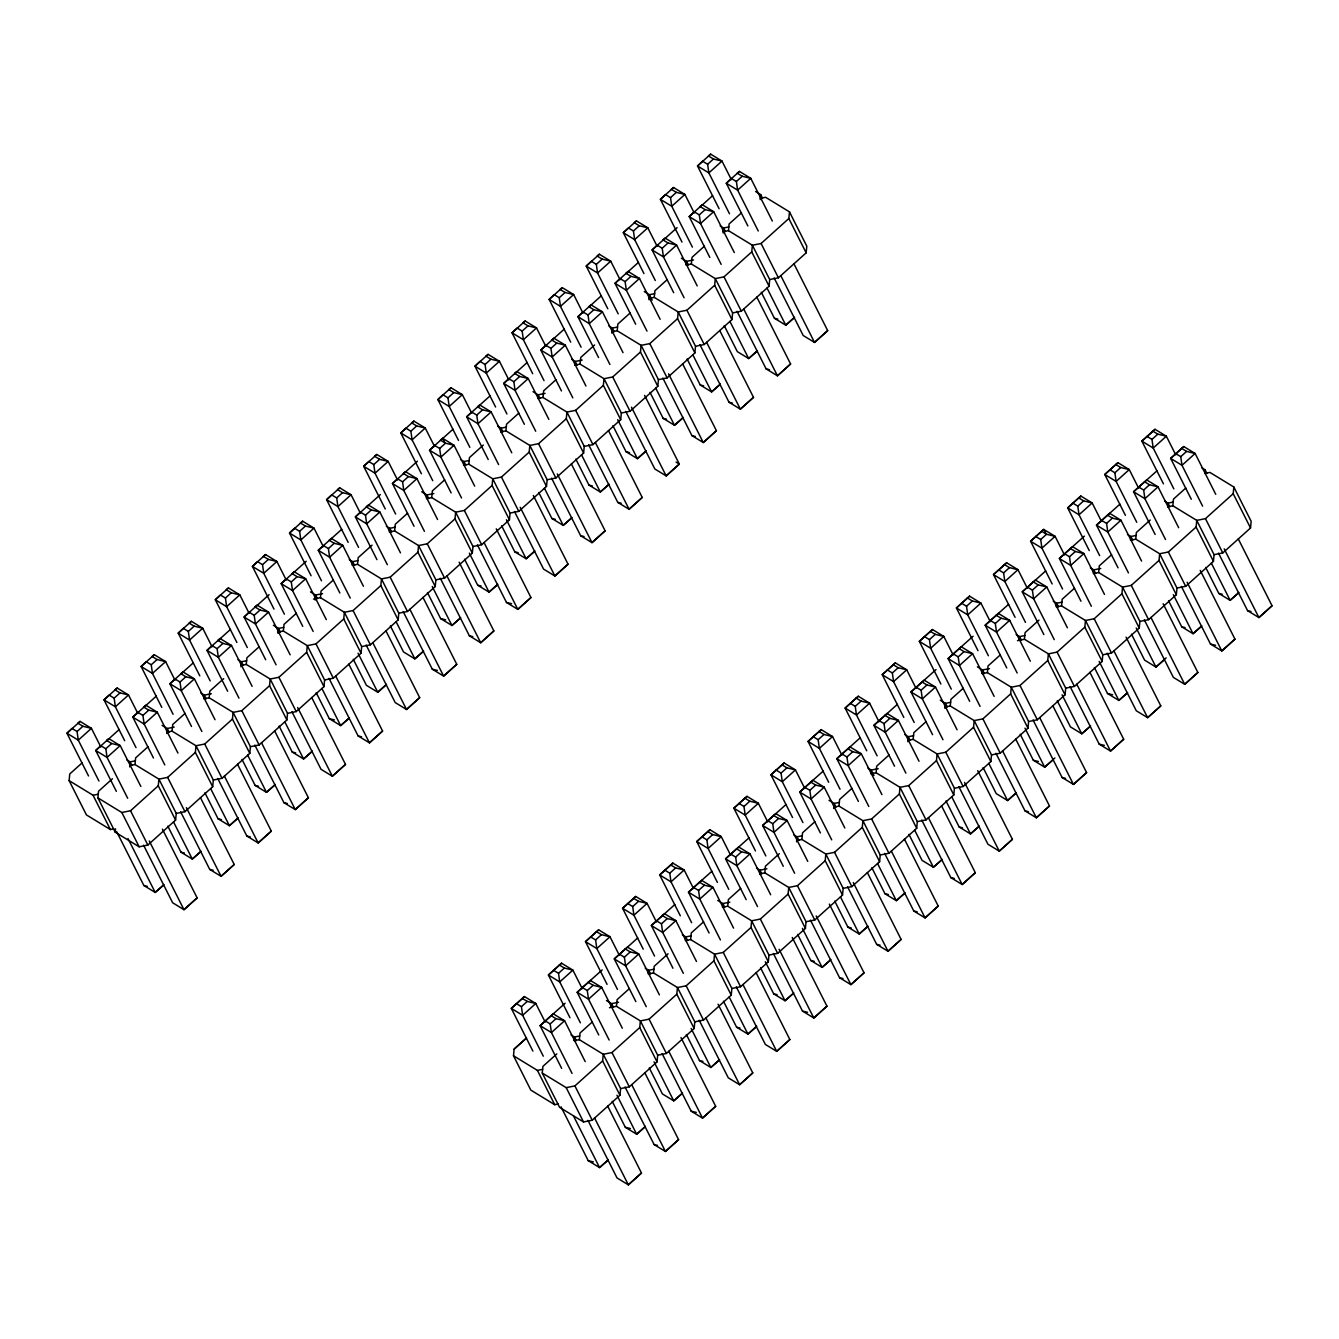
<?xml version="1.0" encoding="UTF-8"?>
<svg xmlns="http://www.w3.org/2000/svg" width="1339" height="1339" viewBox="0 0 1339 1339"><rect width="100%" height="100%" fill="white"/><g stroke="black" fill="none" stroke-linecap="round" stroke-linejoin="round"><path stroke-width="1.5" d="M113.848 828.841L110.367 829.544L86.449 814.932L69.126 780.637L69.762 773.975L82.097 762.895M129.766 765.573L134.988 764.536L158.923 779.131L176.246 813.426L175.593 820.087L147.859 845.043L139.156 846.8L115.221 832.188L97.898 797.893L98.55 791.232L112.426 778.762M115.221 832.188L115.539 828.858M129.665 766.879L130.134 761.874L126.72 759.782M134.988 764.536L135.641 757.874L147.976 746.777M175.593 820.087L158.27 785.792L158.923 779.131L167.626 777.39L195.36 752.418L196.013 745.756L172.078 731.161L166.856 732.215M166.756 733.504L167.224 728.5L162.103 725.387M172.078 731.161L172.731 724.499L185.067 713.402M203.997 698.473L204.331 695.142L200.9 693.05M176.246 813.426L184.949 811.685L212.683 786.729L213.336 780.051L222.04 778.31L249.79 753.355L250.426 746.693L233.103 712.398L209.169 697.786L209.821 691.125L223.697 678.655M249.79 753.355L232.45 719.06L233.103 712.398L241.807 710.641L269.557 685.685L270.193 679.024L246.259 664.429L241.053 665.466M240.936 666.772L241.422 661.767L237.991 659.692M246.259 664.429L246.912 657.767L259.247 646.67M278.027 633.397L278.512 628.409L273.374 625.28M250.426 746.693L259.13 744.953L286.881 719.98L287.517 713.319L296.22 711.578L323.971 686.622L324.607 679.961L307.284 645.649L283.366 631.054L284.002 624.392L296.337 613.295M323.971 686.622L306.648 652.327L307.284 645.649L315.987 643.908L343.738 618.953L344.374 612.291L320.456 597.679L313.493 599.085M315.117 600.039L315.602 595.035L310.464 591.905M320.456 597.679L321.092 591.018L333.428 579.938M352.375 564.991L352.693 561.66L349.278 559.585M324.607 679.961L333.311 678.203L361.061 653.248L361.697 646.586L370.401 644.846L398.152 619.873L398.788 613.212L381.464 578.917L357.546 564.322L358.183 557.66L372.058 545.174M398.152 619.873L380.828 585.578L381.464 578.917L390.168 577.176L417.919 552.22L418.555 545.559L394.637 530.947L389.415 532.001M389.465 531.633L389.783 528.302L386.368 526.21M394.637 530.947L395.273 524.285L407.608 513.188M426.555 498.259L426.873 494.928L421.752 491.798M398.788 613.212L407.491 611.471L435.242 586.515L435.878 579.854L444.581 578.097L472.332 553.141L472.985 546.479L455.645 512.184L431.727 497.589L432.363 490.928L444.699 479.831M472.332 553.141L455.009 518.846L455.645 512.184L464.348 510.444L492.099 485.471L492.752 478.81L468.817 464.215L463.595 465.269M463.645 464.901L463.964 461.553L460.549 459.478M468.817 464.215L469.47 457.553L483.329 445.067M500.736 431.526L501.054 428.195L497.639 426.103M472.985 546.479L481.672 544.739L509.423 519.783L510.075 513.105L518.779 511.364L546.513 486.408L547.166 479.747L529.842 445.452L505.908 430.84L506.56 424.178L518.879 413.098M546.513 486.408L529.19 452.113L529.842 445.452L538.546 443.694L566.28 418.739L566.933 412.077L542.998 397.482L537.776 398.52M537.826 398.152L538.144 394.821L533.022 391.691M542.998 397.482L543.651 390.821L555.986 379.724M574.916 364.794L575.234 361.463L571.82 359.371M547.166 479.747L555.869 478.006L583.603 453.034L584.256 446.372L592.959 444.632L620.693 419.676L621.346 413.015L604.023 378.703L580.088 364.108L580.741 357.446L594.616 344.977M558.212 1103.989L554.731 1104.692L530.813 1090.097L513.49 1055.785L514.126 1049.123L526.461 1038.043L514.126 1049.123M620.693 419.676L603.37 385.381L604.023 378.703L612.726 376.962L640.46 352.006L641.113 345.345L617.179 330.75L611.973 331.787M611.856 333.093L612.341 328.088L608.91 325.996M574.13 1040.721L579.352 1039.683L603.286 1054.278L620.61 1088.574L619.957 1095.235L592.223 1120.207L583.519 1121.948L559.585 1107.336L542.262 1073.041L542.914 1066.38L556.79 1053.91M617.179 330.75L617.831 324.071L630.167 312.991M574.18 1040.353L574.498 1037.022L571.083 1034.947M648.946 299.718L649.432 294.714L644.293 291.584M579.352 1039.683L580.005 1033.022L592.34 1021.925M621.346 413.015L630.05 411.257L657.8 386.302L658.437 379.64L667.14 377.899L694.891 352.927L695.527 346.265L678.203 311.97L654.269 297.375L654.922 290.714L667.257 279.617M619.957 1095.235L602.634 1060.94L603.286 1054.278L611.99 1052.538L639.724 1027.565L640.377 1020.904L616.442 1006.309L609.479 1007.698M694.891 352.927L677.567 318.632L678.203 311.97L686.907 310.23L714.658 285.274L715.294 278.612L691.376 264.001L686.154 265.055M611.27 1006.995L611.588 1003.664L606.467 1000.534M686.187 264.687L686.522 261.356L681.384 258.226M616.442 1006.309L617.095 999.647L629.43 988.55M691.376 264.001L692.012 257.339L704.347 246.242M648.361 973.62L648.695 970.29L645.264 968.197M723.127 232.986L723.612 227.981L720.198 225.906M620.61 1088.574L629.313 1086.833L657.047 1061.877L657.7 1055.216L666.404 1053.458L694.154 1028.503L694.79 1021.841L677.467 987.546L653.532 972.934L654.185 966.273L668.061 953.803M695.527 346.265L704.23 344.525L731.981 319.569L732.617 312.908L741.321 311.167L769.071 286.195L769.707 279.533L752.384 245.238L728.466 230.643L729.102 223.981L741.438 212.884M694.154 1028.503L676.814 994.208L677.467 987.546L686.171 985.805L713.921 960.833L714.557 954.171L690.623 939.576L685.417 940.614M685.451 940.246L685.786 936.915L682.354 934.84M769.071 286.195L751.748 251.899L752.384 245.238L761.088 243.497L788.838 218.525L789.474 211.863L765.557 197.268L760.334 198.323M760.217 199.611L760.703 194.624L755.581 191.494M690.623 939.576L691.275 932.915L703.611 921.818M722.541 906.888L722.876 903.557L717.737 900.427M694.79 1021.841L703.494 1020.1L731.245 995.128L731.881 988.467L740.584 986.726L768.335 961.77L768.971 955.109L751.648 920.814L727.73 906.202L728.366 899.54L740.701 888.443M769.707 279.533L778.411 277.792L806.162 252.837L806.798 246.175L789.474 211.863M768.335 961.77L751.012 927.475L751.648 920.814L760.351 919.056L788.102 894.101L788.738 887.439L764.82 872.844L759.598 873.882M759.648 873.513L759.966 870.183L756.552 868.09M764.82 872.844L765.456 866.166L779.331 853.696M796.571 841.813L797.056 836.808L793.642 834.733M768.971 955.109L777.674 953.351L805.425 928.396L806.061 921.734L814.765 919.993L842.516 895.038L843.152 888.36L825.828 854.064L801.91 839.469L802.546 832.808L814.882 821.711M842.516 895.038L825.192 860.726L825.828 854.064L834.532 852.324L862.283 827.368L862.919 820.707L839.001 806.095L833.779 807.149M833.661 808.438L834.147 803.45L829.025 800.32M839.001 806.095L839.637 799.433L851.972 788.353M870.919 773.406L871.237 770.076L867.823 768M843.152 888.36L851.855 886.619L879.606 861.663L880.242 855.002L888.945 853.261L916.696 828.289L917.332 821.627L900.009 787.332L876.091 772.737L876.727 766.075L889.063 754.978M916.696 828.289L899.373 793.994L900.009 787.332L908.712 785.591L936.463 760.636L937.099 753.957L913.181 739.362L907.959 740.417M907.842 741.706L908.327 736.718L904.913 734.626M913.181 739.362L913.817 732.701L926.153 721.604M944.932 708.348L945.418 703.343L940.296 700.213M917.332 821.627L926.036 819.886L953.786 794.931L954.439 788.269L963.143 786.512L990.877 761.556L991.529 754.895L974.206 720.6L950.272 705.988L950.924 699.326L963.243 688.246M990.877 761.556L973.553 727.261L974.206 720.6L982.91 718.859L1010.644 693.887L1011.296 687.225L987.362 672.63L982.14 673.668M982.19 673.299L982.508 669.969L977.386 666.839M987.362 672.63L988.015 665.968L1000.35 654.871M1019.28 639.942L1019.598 636.611L1016.184 634.519M991.529 754.895L1000.233 753.154L1027.967 728.182L1028.62 721.52L1037.323 719.779L1065.057 694.824L1065.71 688.162L1048.387 653.867L1024.452 639.255L1025.105 632.594L1038.98 620.124M1065.057 694.824L1047.734 660.529L1048.387 653.867L1057.09 652.11L1084.824 627.154L1085.477 620.493L1061.542 605.898L1056.32 606.935M1056.371 606.567L1056.705 603.236L1053.274 601.144M1061.542 605.898L1062.195 599.236L1074.531 588.139M1093.461 573.209L1093.796 569.862L1090.364 567.786M1065.71 688.162L1074.414 686.405L1102.164 661.449L1102.8 654.788L1111.504 653.047L1139.255 628.091L1139.891 621.413L1122.567 587.118L1098.633 572.523L1099.286 565.861L1111.621 554.764M1139.255 628.091L1121.931 593.78L1122.567 587.118L1131.271 585.377L1159.022 560.422L1159.658 553.76L1135.74 539.148L1130.518 540.203M1130.551 539.835L1130.886 536.504L1127.455 534.412M1135.74 539.148L1136.376 532.487L1150.251 520.017M1167.658 506.46L1167.976 503.129L1164.562 501.054M1139.891 621.413L1148.594 619.672L1176.345 594.717L1176.981 588.055L1185.685 586.315L1213.435 561.342L1214.071 554.681L1196.748 520.386L1172.83 505.791L1173.466 499.129L1185.802 488.032M1213.435 561.342L1196.112 527.047L1196.748 520.386L1205.451 518.645L1233.202 493.689L1233.838 487.011L1209.92 472.416L1204.698 473.47M1204.749 473.102L1205.067 469.771L1201.652 467.679M1214.071 554.681L1222.775 552.94L1250.526 527.984L1251.162 521.323L1233.838 487.011M363.388 586.231L342.751 545.375L331.419 538.462L318.28 550.279L339.855 592.993M162.421 829.159L197.134 897.866L183.979 909.7L172.647 902.771L143.574 845.21M200.448 797.642L234.225 864.509L221.069 876.325L209.738 869.413L180.665 811.836M237.539 764.284L271.315 831.134L258.159 842.951L246.828 836.038L217.755 778.478M274.629 730.91L308.405 797.759L295.266 809.593L283.918 802.664L254.845 745.103M311.719 697.535L345.495 764.402L332.357 776.218L321.025 769.306L291.935 711.729M348.81 664.177L382.586 731.027L369.447 742.844L358.116 735.931L329.026 678.371M385.9 630.803L419.676 697.652L406.537 709.486L395.206 702.573L366.116 644.996M422.99 597.428L456.766 664.295L443.627 676.111L432.296 669.199L403.206 611.622M459.143 562.213L493.857 630.92L480.718 642.753L469.386 635.824L440.297 578.264M496.25 528.838L530.947 597.562L517.808 609.379L506.477 602.466L477.404 544.889M533.34 495.48L568.037 564.188L554.898 576.004L543.567 569.092L514.494 511.531M571.368 463.964L605.128 530.813L591.989 542.646L580.657 535.734L551.584 478.157M608.458 430.589L642.235 497.455L629.079 509.272L617.748 502.359L588.675 444.782M682.639 363.857L716.415 430.706L703.276 442.539L691.928 435.627L662.855 378.05M719.729 330.499L753.506 397.348L740.367 409.165L729.019 402.252L699.946 344.675M756.82 297.124L790.596 363.974L777.457 375.807L766.126 368.878L737.036 311.317M793.91 263.75L827.686 330.616L814.547 342.433L803.216 335.52L774.126 277.943M545.174 1022.059L535.784 1003.48L524.453 996.567L511.314 1008.384L532.889 1051.098M582.264 988.684L572.874 970.122L561.543 963.193L548.404 975.026L569.979 1017.74M619.354 955.31L609.981 936.748L598.633 929.835L585.494 941.652L607.069 984.366M656.445 921.952L647.072 903.373L635.724 896.461L622.585 908.294L643.222 949.133M693.535 888.577L684.162 870.015L672.831 863.103L659.675 874.919L680.312 915.776M730.625 855.219L721.252 836.641L709.921 829.728L696.765 841.545L717.403 882.401M767.716 821.845L758.343 803.266L747.011 796.354L733.872 808.187L755.447 850.901M804.806 788.47L795.433 769.908L784.102 762.996L770.963 774.812L792.537 817.526M841.913 755.112L832.523 736.534L821.192 729.621L808.053 741.438L828.69 782.294M879.003 721.738L869.614 703.176L858.282 696.247L845.143 708.08L866.718 750.794M916.094 688.38L906.704 669.801L895.373 662.889L882.234 674.705L903.808 717.419M953.184 655.005L943.794 636.427L932.463 629.514L919.324 641.348L940.899 684.045M990.274 621.631L980.884 603.069L969.553 596.156L956.414 607.973L977.989 650.687M1027.364 588.273L1017.975 569.694L1006.643 562.782L993.505 574.598L1015.079 617.312M1064.455 554.898L1055.082 536.336L1043.734 529.407L1030.595 541.241L1052.169 583.955M1101.545 521.524L1092.172 502.962L1080.841 496.049L1067.685 507.866L1089.26 550.58M1138.635 488.166L1129.262 469.587L1117.931 462.675L1104.775 474.491L1125.413 515.348M1175.726 454.791L1166.353 436.229L1155.021 429.3L1141.866 441.134L1163.457 483.848M585.21 1061.593L564.573 1020.736L553.241 1013.824L540.086 1025.641L561.66 1068.355M622.3 1028.218L601.663 987.362L590.332 980.449L577.176 992.283L598.751 1034.997M659.391 994.86L638.753 954.004L627.422 947.091L614.283 958.908L635.858 1001.622M696.481 961.486L675.844 920.629L664.512 913.717L651.373 925.534L672.948 968.248M733.571 928.128L712.934 887.272L701.603 880.342L688.464 892.176L709.101 933.032M770.661 894.753L750.024 853.897L738.693 846.984L725.554 858.801L746.191 899.657M807.752 861.379L787.114 820.522L775.783 813.61L762.644 825.443L783.282 866.283M844.842 828.021L824.205 787.165L812.873 780.252L799.734 792.069L820.372 832.925M881.932 794.646L861.295 753.79L849.964 746.877L836.825 758.694L858.399 801.408M919.023 761.272L898.385 720.415L887.054 713.503L873.915 725.336L894.552 766.193M957.067 729.772L935.492 687.058L924.144 680.145L911.005 691.962L932.58 734.676M994.157 696.397L972.583 653.683L961.251 646.77L948.096 658.587L969.67 701.301M1030.31 661.181L1009.673 620.325L998.342 613.396L985.186 625.229L1006.761 667.943M1067.401 627.807L1046.763 586.951L1035.432 580.038L1022.276 591.855L1043.868 634.569M1104.491 594.432L1083.854 553.576L1072.522 546.663L1059.383 558.497L1080.958 601.211M1141.581 561.074L1120.944 520.218L1109.613 513.306L1096.474 525.122L1118.048 567.836M1178.671 527.7L1158.034 486.844L1146.703 479.931L1133.564 491.748L1155.139 534.462M1215.762 494.342L1195.124 453.486L1183.793 446.557L1170.654 458.39L1191.292 499.246M607.722 1106.165L641.481 1173.014L628.342 1184.848L617.011 1177.918L587.938 1120.358M644.812 1072.79L678.588 1139.656L665.433 1151.473L654.102 1144.56L625.028 1086.983M680.965 1037.574L715.679 1106.282L702.523 1118.098L691.192 1111.186L662.119 1053.626M718.055 1004.2L752.769 1072.907L739.63 1084.741L728.282 1077.828L699.209 1020.251M756.083 972.683L789.859 1039.549L776.72 1051.366L765.372 1044.453L736.299 986.876M792.236 937.467L826.95 1006.175L813.811 1018.008L802.479 1011.079L773.39 953.519M829.326 904.093L864.04 972.817L850.901 984.634L839.57 977.721L810.48 920.144M867.354 872.593L901.13 939.442L887.991 951.259L876.66 944.346L847.57 886.786M904.461 839.218L938.221 906.068L925.082 917.901L913.75 910.972L884.661 853.412M941.551 805.844L975.311 872.71L962.172 884.527L950.841 877.614L921.751 820.037M977.704 770.628L1012.401 839.335L999.262 851.152L987.931 844.24L958.858 786.679M1015.732 739.111L1049.491 805.961L1036.353 817.794L1025.021 810.882L995.948 753.305M1052.822 705.737L1086.599 772.603L1073.443 784.42L1062.112 777.507L1033.039 719.93M1089.913 672.379L1123.689 739.228L1110.533 751.062L1099.202 744.133L1070.129 686.572M1126.066 637.146L1160.779 705.871L1147.64 717.687L1136.292 710.775L1107.219 653.198M1163.156 603.789L1197.869 672.496L1184.73 684.313L1173.382 677.4L1144.309 619.84M1200.246 570.414L1234.96 639.121L1221.821 650.955L1210.489 644.042L1181.4 586.465M1238.274 538.897L1272.05 605.764L1258.911 617.58L1247.58 610.668L1218.49 553.091M100.81 746.911L91.42 728.332L80.089 721.42L66.95 733.236L88.525 775.951M137.9 713.536L128.511 694.958L117.179 688.045L104.04 699.879L124.678 740.735M174.991 680.162L165.618 661.6L154.27 654.687L141.131 666.504L161.768 707.36M212.081 646.804L202.708 628.225L191.36 621.313L178.221 633.129L199.796 675.844M249.171 613.429L239.798 594.867L228.467 587.938L215.311 599.772L236.886 642.486M286.261 580.072L276.888 561.493L265.557 554.58L252.402 566.397L273.993 609.111M323.352 546.697L313.979 528.118L302.647 521.206L289.509 533.039L311.083 575.753M360.442 513.322L351.069 494.761L339.738 487.848L326.599 499.665L348.173 542.379M397.549 479.965L388.159 461.386L376.828 454.473L363.689 466.29L385.264 509.004M434.639 446.59L425.25 428.028L413.918 421.099L400.779 432.932L421.417 473.788M471.73 413.215L462.34 394.654L451.009 387.741L437.87 399.558L458.507 440.414M508.82 379.858L499.43 361.279L488.099 354.366L474.96 366.183L495.597 407.039M545.91 346.483L536.521 327.921L525.189 320.992L512.05 332.825L532.688 373.681M583.001 313.125L573.628 294.547L562.28 287.634L549.141 299.451L570.715 342.165M620.091 279.751L610.718 261.172L599.37 254.259L586.231 266.093L607.806 308.807M657.181 246.376L647.808 227.814L636.477 220.902L623.321 232.718L643.959 273.574M694.272 213.018L684.899 194.44L673.567 187.527L660.412 199.344L681.986 242.058M731.362 179.644L721.989 161.082L710.658 154.152L697.519 165.986L719.093 208.7M77.059 731.529L82.901 726.274L91.42 728.332L78.281 740.166L66.95 733.236L72.021 728.449L77.059 731.529L78.281 740.166L98.919 781.005M114.15 698.155L119.991 692.899L128.511 694.958L115.372 706.791L104.04 699.879L109.112 695.075L114.15 698.155L115.372 706.791L136.009 747.647M151.24 664.78L157.081 659.524L165.618 661.6L152.462 673.417L141.131 666.504L146.202 661.717L151.24 664.78L152.462 673.417L173.099 714.273M188.33 631.422L194.172 626.167L202.708 628.225L189.552 640.059L178.221 633.129L183.292 628.342L188.33 631.422L189.552 640.059L210.19 680.915M225.421 598.048L231.262 592.792L239.798 594.867L226.642 606.684L215.311 599.772L220.383 594.968L225.421 598.048L226.642 606.684L247.297 647.54M262.511 564.69L268.352 559.434L276.888 561.493L263.75 573.31L252.402 566.397L257.473 561.61L262.511 564.69L263.75 573.31L284.387 614.166M299.601 531.315L305.443 526.06L313.979 528.118L300.84 539.952L289.509 533.039L294.563 528.236L299.601 531.315L300.84 539.952L321.477 580.808M336.692 497.941L342.533 492.685L351.069 494.761L337.93 506.577L326.599 499.665L331.654 494.878L336.692 497.941L337.93 506.577L358.567 547.433M373.782 464.583L379.623 459.327L388.159 461.386L375.02 473.219L363.689 466.29L368.744 461.503L373.782 464.583L375.02 473.219L395.658 514.076M410.872 431.208L416.714 425.953L425.25 428.028L412.111 439.845L400.779 432.932L405.851 428.129L410.872 431.208L412.111 439.845L432.748 480.701M447.979 397.834L453.821 392.578L462.34 394.654L449.201 406.47L437.87 399.558L442.941 394.771L447.979 397.834L449.201 406.47L469.838 447.326M485.069 364.476L490.911 359.22L499.43 361.279L486.291 373.112L474.96 366.183L480.032 361.396L485.069 364.476L486.291 373.112L506.929 413.969M522.16 331.101L528.001 325.846L536.521 327.921L523.382 339.738L512.05 332.825L517.122 328.038L522.16 331.101L523.382 339.738L544.019 380.594M559.25 297.743L565.091 292.488L573.628 294.547L560.472 306.363L549.141 299.451L554.212 294.664L559.25 297.743L560.472 306.363L581.109 347.219M596.34 264.369L602.182 259.113L610.718 261.172L597.562 273.005L586.231 266.093L591.302 261.289L596.34 264.369L597.562 273.005L618.2 313.862M633.431 230.994L639.272 225.739L647.808 227.814L634.653 239.631L623.321 232.718L628.393 227.931L633.431 230.994L634.653 239.631L655.29 280.487M670.521 197.636L676.362 192.381L684.899 194.44L671.76 206.273L660.412 199.344L665.483 194.557L670.521 197.636L671.76 206.273L692.397 247.129M707.611 164.262L713.453 159.006L721.989 161.082L708.85 172.898L697.519 165.986L702.573 161.182L707.611 164.262L708.85 172.898L729.487 213.755M140.846 786.445L120.209 745.589L108.877 738.676L95.722 750.493L116.359 791.349M177.936 753.07L157.299 712.214L145.968 705.302L132.812 717.135L153.449 757.991M215.027 719.712L194.389 678.856L183.058 671.944L169.919 683.76L191.494 726.474M252.117 686.338L231.48 645.482L220.148 638.569L207.009 650.386L227.647 691.242M290.145 654.821L268.57 612.124L257.239 605.195L244.1 617.028L265.674 659.742M326.298 619.606L305.66 578.749L294.329 571.837L281.19 583.653L302.765 626.367M322.666 546.345L318.28 550.279L329.612 557.208L350.249 598.064M400.478 552.873L379.841 512.017L368.51 505.088L355.371 516.921L376.945 559.635M437.568 519.499L416.931 478.642L405.6 471.73L392.461 483.546L414.036 526.26M511.766 452.766L491.128 411.91L479.78 404.997L466.642 416.814L488.216 459.528M548.856 419.392L528.219 378.535L516.887 371.623L503.732 383.439L524.369 424.296M585.946 386.034L565.309 345.177L553.978 338.248L540.822 350.082L561.459 390.938M623.037 352.659L602.399 311.803L591.068 304.89L577.929 316.707L598.566 357.563M660.127 319.285L639.49 278.428L628.158 271.516L615.019 283.332L635.657 324.189M697.217 285.927L676.58 245.07L665.249 238.141L652.11 249.975L673.684 292.689M734.308 252.552L713.67 211.696L702.339 204.783L689.2 216.6L709.837 257.456M772.335 221.035L750.761 178.321L739.429 171.409L726.29 183.242L747.865 225.956M106.852 740.618L119.188 729.521M143.942 707.243L156.278 696.146M181.05 673.868L193.368 662.788M218.14 640.511L230.459 629.414M255.23 607.136L269.106 594.667M292.32 573.778L306.196 561.292M329.411 540.404L341.746 529.307M366.501 507.029L380.376 494.56M403.591 473.671L417.467 461.185M440.682 440.297L453.017 429.2M477.772 406.922L490.107 395.842M514.862 373.564L527.198 362.467M551.953 340.19L564.288 329.093M589.06 306.832L601.378 295.735M626.15 273.457L638.469 262.36M663.24 240.083L677.116 227.613M700.33 206.725L712.666 195.628M105.831 748.769L111.673 743.53L120.209 745.589L107.053 757.405L95.722 750.493L100.793 745.706L105.831 748.769L107.053 757.405L127.69 798.262M142.922 715.411L148.763 710.155L157.299 712.214L144.16 724.048L132.812 717.135L137.884 712.331L142.922 715.411L144.16 724.048L164.797 764.904M180.012 682.036L185.853 676.781L194.389 678.856L181.25 690.673L169.919 683.76L174.974 678.973L180.012 682.036L181.25 690.673L201.888 731.529M217.102 648.679L222.944 643.423L231.48 645.482L218.341 657.315L207.009 650.386L212.064 645.599L217.102 648.679L218.341 657.315L238.978 698.155M254.192 615.304L260.034 610.048L268.57 612.124L255.431 623.941L244.1 617.028L249.154 612.224L254.192 615.304L255.431 623.941L276.068 664.797M291.283 581.929L297.124 576.674L305.66 578.749L292.521 590.566L281.19 583.653L286.245 578.866L291.283 581.929L292.521 590.566L313.159 631.422M328.39 548.572L334.231 543.316L342.751 545.375L329.612 557.208L328.39 548.572L323.352 545.492M365.48 515.197L371.321 509.941L379.841 512.017L366.702 523.834L355.371 516.921L360.442 512.117L365.48 515.197L366.702 523.834L387.339 564.69M402.57 481.839L408.412 476.584L416.931 478.642L403.792 490.459L392.461 483.546L397.532 478.759L402.57 481.839L403.792 490.459L424.43 531.315M461.52 497.957L440.882 457.101L439.661 448.465L445.502 443.209L454.021 445.268L474.676 486.124M476.751 415.09L482.592 409.834L491.128 411.91L477.973 423.727L466.642 416.814L471.713 412.027L476.751 415.09L477.973 423.727L498.61 464.583M513.841 381.732L519.683 376.477L528.219 378.535L515.063 390.369L503.732 383.439L508.803 378.652L513.841 381.732L515.063 390.369L535.7 431.225M550.932 348.358L556.773 343.102L565.309 345.177L552.17 356.994L540.822 350.082L545.894 345.278L550.932 348.358L552.17 356.994L572.807 397.85M588.022 314.983L593.863 309.727L602.399 311.803L589.26 323.62L577.929 316.707L582.984 311.92L588.022 314.983L589.26 323.62L609.898 364.476M625.112 281.625L630.954 276.37L639.49 278.428L626.351 290.262L615.019 283.332L620.074 278.545L625.112 281.625L626.351 290.262L646.988 331.118M662.202 248.251L668.044 242.995L676.58 245.07L663.441 256.887L652.11 249.975L657.164 245.188L662.202 248.251L663.441 256.887L684.078 297.743M699.293 214.893L705.134 209.637L713.67 211.696L700.531 223.513L689.2 216.6L694.255 211.813L699.293 214.893L700.531 223.513L721.169 264.369M736.383 181.518L742.224 176.263L750.761 178.321L737.622 190.155L726.29 183.242L731.362 178.438L736.383 181.518L737.622 190.155L758.259 231.011M97.898 797.893L121.832 812.505L130.536 810.748L158.27 785.792M213.336 780.051L196.013 745.756L204.716 744.015L232.45 719.06M287.517 713.319L270.193 679.024L278.897 677.283L306.648 652.327M361.697 646.586L344.374 612.291L353.078 610.551L380.828 585.578M435.878 579.854L418.555 545.559L427.258 543.801L455.009 518.846M510.075 513.105L492.752 478.81L501.439 477.069L529.19 452.113M584.256 446.372L566.933 412.077L575.636 410.337L603.37 385.381M658.437 379.64L641.113 345.345L649.817 343.604L677.567 318.632M732.617 312.908L715.294 278.612L723.997 276.855L751.748 251.899M163.961 884.56L155.207 892.444L143.876 885.514L116.66 831.67M201.068 851.186L192.297 859.069L180.966 852.156L167.827 826.146M238.158 817.828L229.387 825.694L218.056 818.782L204.917 792.788M275.248 784.453L266.478 792.337L255.146 785.424L242.008 759.414M312.338 751.079L303.568 758.962L292.237 752.049L279.115 726.056M349.429 717.721L340.658 725.604L329.327 718.675L316.205 692.681M386.519 684.346L377.749 692.23L366.417 685.317L353.295 659.307M423.609 650.972L414.856 658.855L403.508 651.942L390.385 625.949M460.7 617.614L451.946 625.497L440.615 618.585L427.476 592.574M497.79 584.239L489.036 592.123L477.705 585.21L464.566 559.217M534.88 550.881L526.127 558.748L514.795 551.835L501.656 525.842M571.971 517.507L563.217 525.39L551.886 518.478L538.747 492.467M609.061 484.132L600.307 492.016L588.976 485.103L575.837 459.11M646.168 450.774L637.397 458.658L626.066 451.728L612.927 425.735M683.258 417.4L674.488 425.283L663.156 418.371L650.018 392.36M720.349 384.025L711.578 391.909L700.247 384.996L687.108 359.003M757.439 350.667L748.668 358.551L737.337 351.638L724.215 325.628M794.529 317.293L785.759 325.176L774.427 318.264L761.305 292.27M163.274 885.414L155.207 892.444L128.008 838.582M200.381 852.039L192.297 859.069L173.534 821.928M237.472 818.665L229.387 825.694L210.625 788.554M274.562 785.307L266.478 792.337L247.715 755.196M311.652 751.932L303.568 758.962L284.805 721.821M348.743 718.574L340.658 725.604L321.896 688.464M385.833 685.2L377.749 692.23L358.049 653.231M422.923 651.825L414.856 658.855L396.093 621.714M460.013 618.467L451.946 625.497L432.246 586.499M497.104 585.093L489.036 592.123L469.336 553.124M534.194 551.718L526.127 558.748L506.427 519.75M571.284 518.36L563.217 525.39L544.454 488.25M608.391 484.986L600.307 492.016L581.544 454.875M645.482 451.628L637.397 458.658L617.697 419.659M682.572 418.253L674.488 425.283L655.725 388.143M719.662 384.879L711.578 391.909L692.815 354.768M756.753 351.521L748.668 358.551L729.906 321.41M793.843 318.146L785.759 325.176L767.013 288.036M197.134 897.866L183.979 909.7L149.282 840.976M234.225 864.509L221.069 876.325L186.372 807.618M271.315 831.134L258.159 842.951L224.4 776.101M308.405 797.759L295.266 809.593L261.49 742.727M345.495 764.402L332.357 776.218L297.643 707.511M382.586 731.027L369.447 742.844L335.671 675.994M419.676 697.652L406.537 709.486L372.761 642.636M456.766 664.295L443.627 676.111L409.851 609.262M493.857 630.92L480.718 642.753L446.941 575.887M530.947 597.562L517.808 609.379L484.032 542.529M568.037 564.188L554.898 576.004L520.185 507.297M605.128 530.813L591.989 542.646L557.292 473.922M642.235 497.455L629.079 509.272L595.319 442.422M716.415 430.706L703.276 442.539L668.563 373.832M753.506 397.348L740.367 409.165L706.59 342.315M790.596 363.974L777.457 375.807L743.681 308.941M827.686 330.616L814.547 342.433L780.771 275.583M524.453 996.567L511.314 1008.384L522.645 1015.313L543.283 1056.17M561.543 963.193L548.404 975.026L559.735 981.939L580.373 1022.795M598.633 929.835L585.494 941.652L596.826 948.564L617.463 989.421M635.724 896.461L622.585 908.294L633.916 915.207L654.553 956.063M672.831 863.103L659.675 874.919L671.006 881.832L691.644 922.688M709.921 829.728L696.765 841.545L708.113 848.474L728.751 889.314M747.011 796.354L733.872 808.187L745.204 815.1L765.841 855.956M784.102 762.996L770.963 774.812L782.294 781.725L802.931 822.581M821.192 729.621L808.053 741.438L819.384 748.367L840.022 789.223M858.282 696.247L845.143 708.08L856.475 714.993L877.112 755.849M895.373 662.889L882.234 674.705L893.565 681.618L914.202 722.474M932.463 629.514L919.324 641.348L930.655 648.26L951.293 689.116M969.553 596.156L956.414 607.973L967.746 614.886L988.383 655.742M1006.643 562.782L993.505 574.598L1004.836 581.528L1025.473 622.384M1080.841 496.049L1067.685 507.866L1079.016 514.779L1099.654 555.635M1117.931 462.675L1104.775 474.491L1116.123 481.421L1136.761 522.277M1155.021 429.3L1141.866 441.134L1153.214 448.046L1173.851 488.902M521.423 1006.677L527.265 1001.421L535.784 1003.48L522.645 1015.313L521.423 1006.677L516.385 1003.597M558.514 973.302L564.355 968.047L572.874 970.122L559.735 981.939L558.514 973.302L553.476 970.223M595.604 939.928L601.445 934.672L609.981 936.748L596.826 948.564L595.604 939.928L590.566 936.865M632.694 906.57L638.536 901.314L647.072 903.373L633.916 915.207L632.694 906.57L627.656 903.49M669.785 873.195L675.626 867.94L684.162 870.015L671.006 881.832L669.785 873.195L664.747 870.132M706.875 839.838L712.716 834.582L721.252 836.641L708.113 848.474L706.875 839.838L701.837 836.758M743.965 806.463L749.807 801.207L758.343 803.266L745.204 815.1L743.965 806.463L738.927 803.383M781.055 773.088L786.897 767.833L795.433 769.908L782.294 781.725L781.055 773.088L776.017 770.025M818.146 739.731L823.987 734.475L832.523 736.534L819.384 748.367L818.146 739.731L813.108 736.651M855.236 706.356L861.077 701.1L869.614 703.176L856.475 714.993L855.236 706.356L850.198 703.276M892.343 672.981L898.184 667.743L906.704 669.801L893.565 681.618L892.343 672.981L887.305 669.918M929.433 639.624L935.275 634.368L943.794 636.427L930.655 648.26L929.433 639.624L924.395 636.544M966.524 606.249L972.365 600.993L980.884 603.069L967.746 614.886L966.524 606.249L961.486 603.186M1003.614 572.891L1009.455 567.636L1017.975 569.694L1004.836 581.528L1003.614 572.891L998.576 569.811M1062.563 589.009L1041.926 548.153L1040.704 539.517L1046.546 534.261L1055.082 536.336L1041.926 548.153L1030.595 541.241L1043.734 529.407L1045.625 533.123M1077.795 506.142L1083.636 500.886L1092.172 502.962L1079.016 514.779L1077.795 506.142L1072.757 503.079M1114.885 472.784L1120.726 467.529L1129.262 469.587L1116.123 481.421L1114.885 472.784L1109.847 469.704M1151.975 439.41L1157.817 434.154L1166.353 436.229L1153.214 448.046L1151.975 439.41L1146.937 436.347M565.091 1003.279L540.086 1025.641L551.417 1032.553L572.054 1073.409M602.182 969.921L577.176 992.283L588.524 999.195L609.161 1040.052M637.732 937.936L614.283 958.908L625.614 965.821L646.252 1006.677M674.823 904.561L651.373 925.534L662.705 932.463L683.342 973.319M711.93 871.204L688.464 892.176L699.795 899.088L720.432 939.945M749.02 837.829L725.554 858.801L736.885 865.714L757.523 906.57M786.11 804.454L762.644 825.443L773.975 832.356L794.613 873.212M823.2 771.097L799.734 792.069L811.066 798.981L831.703 839.838M860.291 737.722L836.825 758.694L848.156 765.623L868.793 806.463M897.381 704.347L873.915 725.336L885.246 732.249L905.884 773.105M936.011 669.6L911.005 691.962L922.337 698.874L942.974 739.731M973.102 636.226L948.096 658.587L959.427 665.516L980.064 706.373M1008.652 604.257L985.186 625.229L996.534 632.142L1017.171 672.998M1045.742 570.883L1022.276 591.855L1033.624 598.767L1054.262 639.624M1084.389 536.119L1059.383 558.497L1070.715 565.409L1091.352 606.266M1119.94 504.15L1096.474 525.122L1107.805 532.035L1128.442 572.891M1157.03 470.776L1133.564 491.748L1144.895 498.677L1165.533 539.533M1183.793 446.557L1170.654 458.39L1181.986 465.303L1202.623 506.159M550.195 1023.933L556.036 1018.678L564.573 1020.736L551.417 1032.553L550.195 1023.933L545.157 1020.854M587.285 990.559L593.127 985.303L601.663 987.362L588.524 999.195L587.285 990.559L582.247 987.479M624.376 957.184L630.217 951.929L638.753 954.004L625.614 965.821L624.376 957.184L619.338 954.121M661.466 923.826L667.307 918.571L675.844 920.629L662.705 932.463L661.466 923.826L656.428 920.747M698.556 890.452L704.398 885.196L712.934 887.272L699.795 899.088L698.556 890.452L693.518 887.372M735.647 857.077L741.488 851.822L750.024 853.897L736.885 865.714L735.647 857.077L730.609 854.014M772.754 823.719L778.578 818.464L787.114 820.522L773.975 832.356L772.754 823.719L767.716 820.64M809.844 790.345L815.685 785.089L824.205 787.165L811.066 798.981L809.844 790.345L804.806 787.282M846.934 756.987L852.776 751.731L861.295 753.79L848.156 765.623L846.934 756.987L841.896 753.907M884.025 723.612L889.866 718.357L898.385 720.415L885.246 732.249L884.025 723.612L878.987 720.533M921.115 690.238L926.956 684.982L935.492 687.058L922.337 698.874L921.115 690.238L916.077 687.175M958.205 656.88L964.047 651.624L972.583 653.683L959.427 665.516L958.205 656.88L953.167 653.8M995.295 623.505L1001.137 618.25L1009.673 620.325L996.534 632.142L995.295 623.505L990.257 620.426M1032.386 590.131L1038.227 584.892L1046.763 586.951L1033.624 598.767L1032.386 590.131L1027.348 587.068M1069.476 556.773L1075.317 551.517L1083.854 553.576L1070.715 565.409L1069.476 556.773L1064.438 553.693M1106.566 523.398L1112.408 518.143L1120.944 520.218L1107.805 532.035L1106.566 523.398L1101.528 520.335M1143.657 490.041L1149.498 484.785L1158.034 486.844L1144.895 498.677L1143.657 490.041L1138.619 486.961M1180.747 456.666L1186.588 451.41L1195.124 453.486L1181.986 465.303L1180.747 456.666L1175.726 453.586M542.262 1073.041L566.196 1087.653L574.9 1085.896L602.634 1060.94M657.7 1055.216L640.377 1020.904L649.08 1019.163L676.814 994.208M731.881 988.467L714.557 954.171L723.261 952.431L751.012 927.475M806.061 921.734L788.738 887.439L797.441 885.698L825.192 860.726M880.242 855.002L862.919 820.707L871.622 818.949L899.373 793.994M954.439 788.269L937.099 753.957L945.803 752.217L973.553 727.261M1028.62 721.52L1011.296 687.225L1020 685.484L1047.734 660.529M1102.8 654.788L1085.477 620.493L1094.181 618.752L1121.931 593.78M1176.981 588.055L1159.658 553.76L1168.361 552.003L1196.112 527.047M608.324 1159.708L599.571 1167.591L588.239 1160.679L561.024 1106.817M645.415 1126.333L636.661 1134.217L625.33 1127.304L612.191 1101.311M682.522 1092.975L673.751 1100.859L662.42 1093.93L649.281 1067.936M719.612 1059.601L710.842 1067.484L699.51 1060.572L686.371 1034.562M756.702 1026.226L747.932 1034.11L736.601 1027.197L723.462 1001.204M793.793 992.869L785.022 1000.752L773.691 993.823L760.569 967.829M830.883 959.494L822.113 967.377L810.781 960.465L797.659 934.455M867.973 926.119L859.22 934.003L847.872 927.09L834.749 901.097M905.064 892.762L896.31 900.645L884.979 893.732L871.84 867.722M942.154 859.387L933.4 867.27L922.069 860.358L908.93 834.364M979.244 826.029L970.49 833.912L959.159 826.983L946.02 800.99M1016.334 792.655L1007.581 800.538L996.249 793.625L983.111 767.615M1054.898 757.974L1044.671 767.163L1033.34 760.251L1020.201 734.257M1090.532 725.922L1081.761 733.805L1070.43 726.876L1057.291 700.883M1127.622 692.548L1118.852 700.431L1107.52 693.518L1094.381 667.525M1166.169 657.867L1155.942 667.056L1144.611 660.144L1131.472 634.15M1201.803 625.815L1193.032 633.698L1181.701 626.786L1168.579 600.776M1238.893 592.441L1230.123 600.324L1218.791 593.411L1205.669 567.418M607.638 1160.562L599.571 1167.591L573.31 1115.588M644.745 1127.187L636.661 1134.217L616.961 1095.218M681.836 1093.812L673.751 1100.859L654.051 1061.86M718.926 1060.455L710.842 1067.484L691.142 1028.486M756.016 1027.08L747.932 1034.11L729.169 996.969M793.106 993.722L785.022 1000.752L765.322 961.753M830.197 960.348L822.113 967.377L802.412 928.379M867.287 926.973L859.22 934.003L840.457 896.862M904.377 893.615L896.31 900.645L877.547 863.504M941.468 860.241L933.4 867.27L914.637 830.13M978.558 826.883L970.49 833.912L951.728 796.772M1015.648 793.508L1007.581 800.538L988.818 763.397M1052.755 760.134L1044.671 767.163L1024.971 728.165M1089.846 726.776L1081.761 733.805L1062.061 694.807M1126.936 693.401L1118.852 700.431L1099.152 661.433M1164.026 660.027L1155.942 667.056L1136.242 628.058M1201.116 626.669L1193.032 633.698L1173.332 594.7M1238.207 593.294L1230.123 600.324L1211.36 563.183M641.481 1173.014L628.342 1184.848L594.583 1117.981M678.588 1139.656L665.433 1151.473L631.673 1084.623M715.679 1106.282L702.523 1118.098L668.764 1051.249M752.769 1072.907L739.63 1084.741L705.854 1017.874M789.859 1039.549L776.72 1051.366L742.944 984.516M826.95 1006.175L813.811 1018.008L779.097 949.284M864.04 972.817L850.901 984.634L816.187 915.926M901.13 939.442L887.991 951.259L853.278 882.552M938.221 906.068L925.082 917.901L891.305 851.035M975.311 872.71L962.172 884.527L928.396 817.677M1012.401 839.335L999.262 851.152L964.549 782.445M1049.491 805.961L1036.353 817.794L1002.593 750.928M1086.599 772.603L1073.443 784.42L1039.683 717.57M1123.689 739.228L1110.533 751.062L1076.774 684.196M1160.779 705.871L1147.64 717.687L1113.864 650.838M1197.869 672.496L1184.73 684.313L1150.954 617.463M1234.96 639.121L1221.821 650.955L1187.107 582.231M1272.05 605.764L1258.911 617.58L1224.197 548.873M710.658 154.152L708.415 155.927L713.453 159.006M673.567 187.527L671.324 189.301L676.362 192.381M636.477 220.902L634.234 222.676L639.272 225.739M599.37 254.259L597.144 256.034L602.182 259.113M562.28 287.634L560.053 289.408L565.091 292.488M525.189 320.992L522.963 322.783L528.001 325.846M488.099 354.366L485.873 356.141L490.911 359.22M451.009 387.741L448.783 389.515L453.821 392.578M413.918 421.099L411.676 422.873L416.714 425.953M376.828 454.473L374.585 456.248L379.623 459.327M339.738 487.848L337.495 489.622L342.533 492.685M739.429 171.409L737.203 173.183L742.224 176.263M302.647 521.206L300.405 522.98L305.443 526.06M702.339 204.783L700.096 206.557L705.134 209.637M265.557 554.58L263.314 556.355L268.352 559.434M665.249 238.141L663.006 239.932L668.044 242.995M228.467 587.938L226.224 589.729L231.262 592.792M628.158 271.516L625.916 273.29L630.954 276.37M191.36 621.313L189.134 623.087L194.172 626.167M591.068 304.89L588.825 306.664L593.863 309.727M154.27 654.687L152.043 656.461L157.081 659.524M553.978 338.248L551.735 340.022L556.773 343.102M117.179 688.045L114.953 689.819L119.991 692.899M516.887 371.623L514.645 373.397L519.683 376.477M80.089 721.42L77.863 723.194L82.901 726.274M479.78 404.997L477.554 406.771L482.592 409.834M405.6 471.73L403.374 473.504L408.412 476.584M368.51 505.088L366.283 506.878L371.321 509.941M331.419 538.462L329.193 540.236L334.231 543.316M294.329 571.837L292.086 573.611L297.124 576.674M257.239 605.195L254.996 606.969L260.034 610.048M220.148 638.569L217.906 640.343L222.944 643.423M183.058 671.944L180.815 673.718L185.853 676.781M145.968 705.302L143.725 707.076L148.763 710.155M108.877 738.676L106.635 740.45L111.673 743.53M728.834 226.944L723.612 227.981L725.437 231.597M723.244 231.68L728.466 230.643M693.485 259.95L686.522 261.356L688.346 264.955M654.654 293.676L649.432 294.714L652.16 300.137M649.064 298.43L654.269 297.375M617.547 327.034L612.341 328.088L614.149 331.704M582.197 360.057L575.234 361.463L577.059 365.062M574.866 365.162L580.088 364.108M545.107 393.432L538.144 394.821L539.968 398.436M506.276 427.141L501.054 428.195L502.878 431.811M500.686 431.894L505.908 430.84M469.186 460.516L463.964 461.553L465.788 465.169M433.836 493.539L426.873 494.928L428.698 498.543M426.505 498.627L431.727 497.589M395.005 527.248L389.783 528.302L391.607 531.901M357.915 560.623L352.693 561.66L354.517 565.276M352.324 565.359L357.546 564.322M322.565 593.646L315.602 595.035L317.427 598.65M283.734 627.355L278.512 628.409L280.336 632.008M278.144 632.108L283.366 631.054M246.644 660.73L241.422 661.767L243.246 665.383M211.294 693.736L204.331 695.142L206.156 698.757M1173.198 502.092L1167.976 503.129L1169.801 506.745M203.963 698.841L209.169 697.786M1167.608 506.828L1172.83 505.791M174.187 727.11L167.224 728.5L169.049 732.115M1136.108 535.449L1130.886 536.504L1132.71 540.119M135.356 760.837L130.134 761.874L131.958 765.49M1100.758 568.472L1093.796 569.862L1095.62 573.477M1093.427 573.577L1098.633 572.523M69.126 780.637L93.044 795.249L98.266 794.194M1061.911 602.199L1056.705 603.236L1058.513 606.852M1024.82 635.556L1019.598 636.611L1021.423 640.209M1017.489 640.661L1024.452 639.255M989.471 668.579L982.508 669.969L984.332 673.584M950.64 702.289L945.418 703.343L947.242 706.959M945.049 707.042L950.272 705.988M913.549 735.663L908.327 736.718L910.152 740.316M878.2 768.686L871.237 770.076L873.965 775.499M870.869 773.775L876.091 772.737M839.369 802.396L834.147 803.45L835.971 807.049M802.279 835.77L797.056 836.808L798.881 840.423M796.688 840.524L801.91 839.469M766.929 868.793L759.966 870.183L761.791 873.798M729.839 902.151L722.876 903.557L724.7 907.156M722.508 907.256L727.73 906.202M691.008 935.877L685.786 936.915L687.61 940.53M653.901 969.235L648.695 970.29L650.503 973.905M648.327 973.989L653.532 972.934M618.551 1002.258L611.588 1003.664L613.413 1007.263M579.72 1035.984L574.498 1037.022L576.322 1040.637M513.49 1055.785L537.408 1070.397L542.63 1069.342M774.427 318.264L777.842 319.084M766.126 368.878L769.523 369.715M700.247 384.996L703.661 385.833M729.019 402.252L732.433 403.072M663.156 418.371L666.571 419.191M691.928 435.627L695.343 436.447M1218.791 593.411L1222.206 594.231M626.066 451.728L629.481 452.565M1247.58 610.668L1250.994 611.488M1181.701 626.786L1185.115 627.606M588.976 485.103L592.39 485.923M1210.489 644.042L1215.594 645.281M617.748 502.359L621.162 503.179M551.886 518.478L555.3 519.298M580.657 535.734L584.072 536.554M1107.52 693.518L1112.642 694.757M514.795 551.835L518.21 552.672M477.705 585.21L481.103 586.03M1099.202 744.133L1104.324 745.371M506.477 602.466L511.598 603.705M1033.34 760.251L1038.461 761.489M440.615 618.585L445.72 619.823M1062.112 777.507L1065.526 778.327M469.386 635.824L472.801 636.661M1025.021 810.882L1028.436 811.702M432.296 669.199L437.418 670.437M959.159 826.983L962.574 827.82M329.327 718.675L334.449 719.913M950.841 877.614L954.255 878.434M358.116 735.931L361.513 736.768M884.979 893.732L888.376 894.552M292.237 752.049L295.651 752.869M913.75 910.972L917.165 911.809M847.872 927.09L851.286 927.927M255.146 785.424L258.561 786.244M876.66 944.346L880.074 945.167M283.918 802.664L287.333 803.5M810.781 960.465L814.196 961.285M218.056 818.782L221.471 819.619M839.57 977.721L842.984 978.541M246.828 836.038L250.242 836.858M773.691 993.823L777.105 994.659M180.966 852.156L184.38 852.976M802.479 1011.079L807.584 1012.317M209.738 869.413L213.152 870.233M736.601 1027.197L740.015 1028.017M143.876 885.514L147.29 886.351M699.51 1060.572L702.925 1061.392M691.192 1111.186L696.313 1112.424M625.33 1127.304L630.451 1128.543M654.102 1144.56L657.516 1145.381M588.239 1160.679L593.361 1161.917M1181.567 448.331L1186.588 451.41M1152.779 431.091L1157.817 434.154M1115.688 464.449L1120.726 467.529M1144.46 481.705L1149.498 484.785M1107.37 515.08L1112.408 518.143M1078.598 497.823L1083.636 500.886M1070.279 548.438L1075.317 551.517M1041.508 531.181L1046.546 534.261M1035.666 536.437L1040.704 539.517M1033.189 581.812L1038.227 584.892M1004.417 564.556L1009.455 567.636M996.099 615.187L1001.137 618.25M967.327 597.93L972.365 600.993M676.078 462.106L679.325 464.081L666.169 475.897L654.838 468.985L625.765 411.424M959.009 648.545L964.047 651.624M930.237 631.288L935.275 634.368M921.918 681.919L926.956 684.982M893.146 664.663L898.184 667.743M445.502 443.209L440.464 440.129L442.69 438.355L454.021 445.268L440.882 457.101L429.551 450.189L434.623 445.385L439.661 448.465M884.828 715.277L889.866 718.357M856.039 698.037L861.077 701.1M818.949 731.395L823.987 734.475M847.738 748.652L852.776 751.731M810.647 782.026L815.685 785.089M781.859 764.77L786.897 767.833M773.557 815.384L778.578 818.464M744.769 798.128L749.807 801.207M736.45 848.759L741.488 851.822M707.678 831.502L712.716 834.582M699.36 882.116L704.398 885.196M670.588 864.877L675.626 867.94M662.269 915.491L667.307 918.571M633.498 898.235L638.536 901.314M625.179 948.866L630.217 951.929M596.407 931.609L601.445 934.672M588.089 982.223L593.127 985.303M559.317 964.967L564.355 968.047M550.999 1015.598L556.036 1018.678M522.227 998.342L527.265 1001.421M1233.202 493.689L1250.526 527.984M1205.067 469.771L1206.891 473.37M1205.451 518.645L1222.775 552.94M1168.361 552.003L1185.685 586.315M1159.022 560.422L1176.345 594.717M1131.271 585.377L1148.594 619.672M1094.181 618.752L1111.504 653.047M1084.824 627.154L1102.164 661.449M1057.09 652.11L1074.414 686.405M788.838 218.525L806.162 252.837M1020 685.484L1037.323 719.779M760.703 194.624L762.527 198.222M1010.644 693.887L1027.967 728.182M761.088 243.497L778.411 277.792M982.91 718.859L1000.233 753.154M723.997 276.855L741.321 311.167M714.658 285.274L731.981 319.569M945.803 752.217L963.143 786.512M936.463 760.636L953.786 794.931M686.907 310.23L704.23 344.525M908.712 785.591L926.036 819.886M649.817 343.604L667.14 377.899M640.46 352.006L657.8 386.302M871.622 818.949L888.945 853.261M644.611 395.373L679.325 464.081L666.169 475.897L631.472 407.19M862.283 827.368L879.606 861.663M612.726 376.962L630.05 411.257M834.532 852.324L851.855 886.619M575.636 410.337L592.959 444.632M566.28 418.739L583.603 453.034M797.441 885.698L814.765 919.993M788.102 894.101L805.425 928.396M538.546 443.694L555.869 478.006M760.351 919.056L777.674 953.351M501.439 477.069L518.779 511.364M492.099 485.471L509.423 519.783M723.261 952.431L740.584 986.726M713.921 960.833L731.245 995.128M444.565 442.071L442.69 438.355L429.551 450.189L451.126 492.903M464.348 510.444L481.672 544.739M686.171 985.805L703.494 1020.1M427.258 543.801L444.581 578.097M417.919 552.22L435.242 586.515M649.08 1019.163L666.404 1053.458M639.724 1027.565L657.047 1061.877M390.168 577.176L407.491 611.471M611.99 1052.538L629.313 1086.833M353.078 610.551L370.401 644.846M343.738 618.953L361.061 653.248M574.9 1085.896L592.223 1120.207M566.196 1087.653L583.519 1121.948M537.408 1070.397L554.731 1104.692M315.987 643.908L333.311 678.203M278.897 677.283L296.22 711.578M269.557 685.685L286.881 719.98M241.807 710.641L259.13 744.953M204.716 744.015L222.04 778.31M195.36 752.418L212.683 786.729M167.626 777.39L184.949 811.685M130.536 810.748L147.859 845.043M121.832 812.505L139.156 846.8M93.044 795.249L110.367 829.544"/></g></svg>
